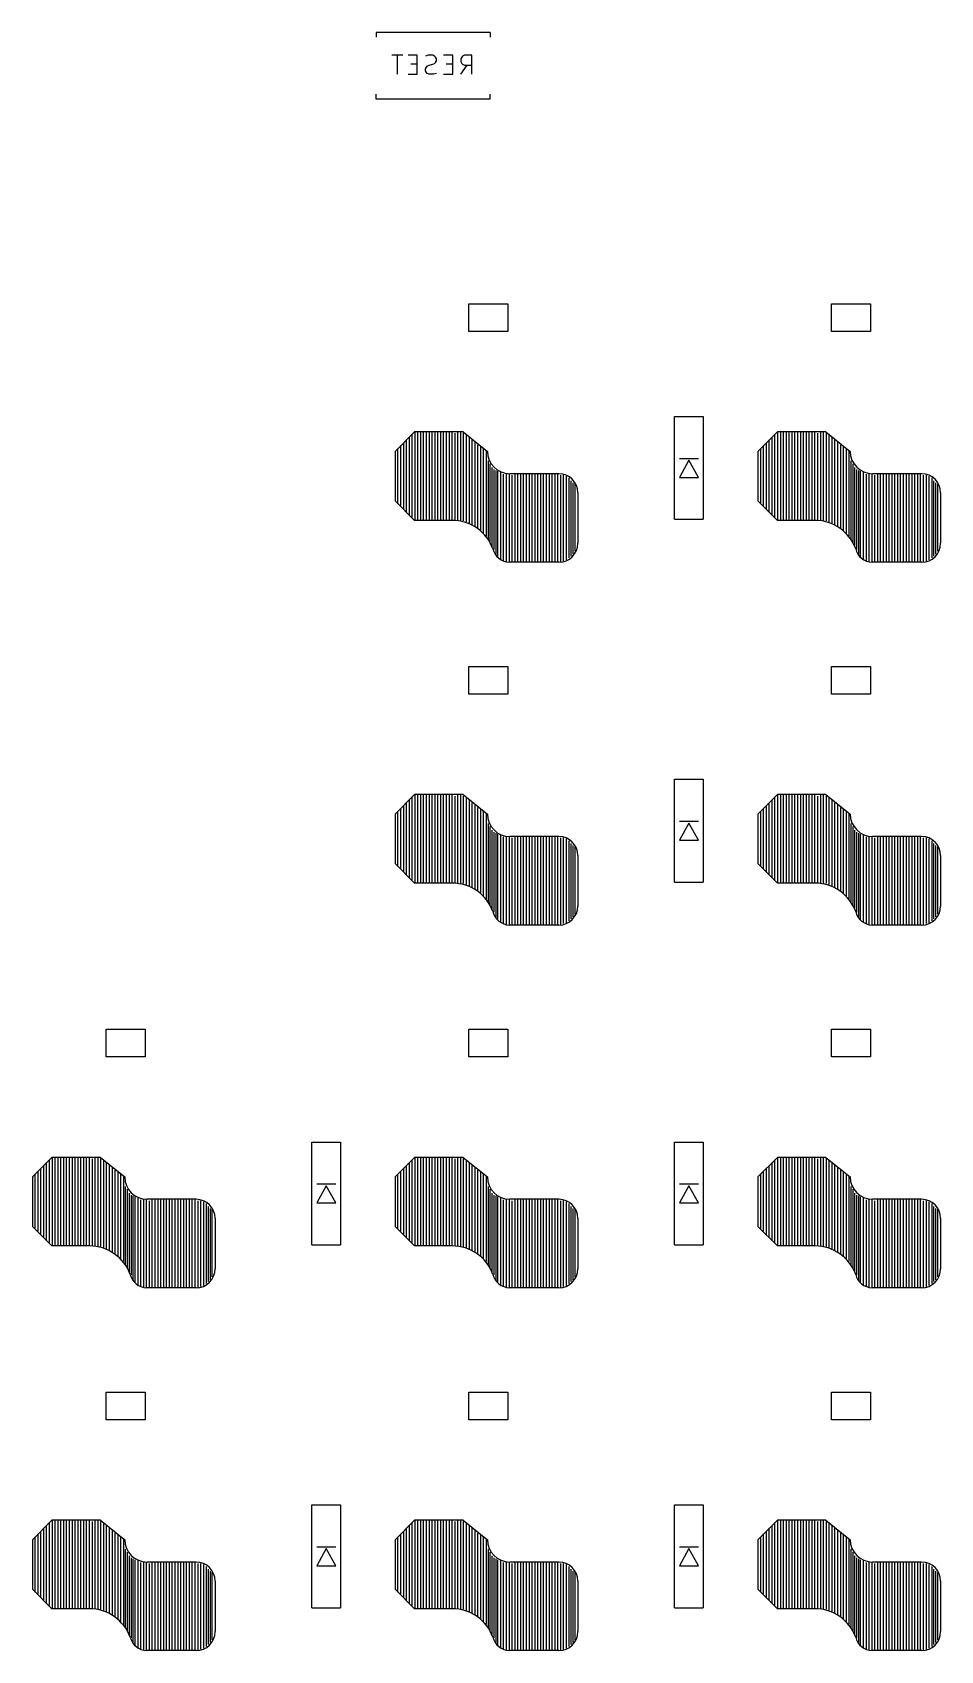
# Model space of a CAD drawing. Extents: x 35 to 239, y -108 to -23.
# Drawn here: x 34.8 to 82.5, y -107.7 to -22.7 of the extents above; entities that cross this region are included whole.
import ezdxf

# ---------------------------------------------------------------- set-up
doc = ezdxf.new("R2010")
doc.units = 0
doc.layers.add('BLACK', color=7, linetype='CONTINUOUS')

msp = doc.modelspace()

# ---------------------------------------------------------------- linework, layer by layer
at = {"layer": 'BLACK', "linetype": 'CONTINUOUS'}
for p, q in [((58.8, -22.7), (52.8, -22.7)), ((52.8, -22.7), (52.8, -22.95)), ((58.8, -22.7), (58.8, -22.95)), ((54.2048, -23.9024), (53.6333, -23.9024)), ((53.919, -24.9024), (53.919, -23.9024)), ((54.9667, -23.9024), (54.4905, -23.9024)), ((54.9667, -24.3786), (54.6333, -24.3786)), ((54.9667, -24.9024), (54.9667, -23.9024)), ((55.5381, -23.9024), (55.3952, -23.95)), ((55.3952, -24.6167), (55.4429, -24.5214)), ((55.3952, -24.7119), (55.3952, -24.6167)), ((55.4429, -24.5214), (55.4905, -24.4738)), ((55.4905, -24.4738), (55.5857, -24.4262)), ((55.7762, -23.9024), (55.5381, -23.9024)), ((55.5857, -24.4262), (55.7762, -24.3786)), ((55.8714, -23.95), (55.7762, -23.9024)), ((55.7762, -24.3786), (55.8714, -24.331)), ((55.919, -23.9976), (55.8714, -23.95)), ((55.8714, -24.331), (55.919, -24.2833)), ((55.9667, -24.0929), (55.919, -23.9976)), ((55.919, -24.2833), (55.9667, -24.1881)), ((55.9667, -24.1881), (55.9667, -24.0929)), ((56.8238, -23.9024), (56.3476, -23.9024)), ((56.8238, -24.3786), (56.4905, -24.3786)), ((56.8238, -24.9024), (56.8238, -23.9024)), ((57.3, -23.9976), (57.2524, -24.0929)), ((57.2524, -24.0929), (57.2524, -24.2357)), ((57.2524, -24.2357), (57.3, -24.331)), ((57.2524, -24.9024), (57.5857, -24.4262)), ((57.3476, -23.95), (57.3, -23.9976)), ((57.3, -24.331), (57.3476, -24.3786)), ((57.4429, -23.9024), (57.3476, -23.95)), ((57.3476, -24.3786), (57.4429, -24.4262)), ((57.8238, -23.9024), (57.4429, -23.9024)), ((57.4429, -24.4262), (57.8238, -24.4262)), ((57.8238, -24.9024), (57.8238, -23.9024)), ((54.4905, -24.9024), (54.9667, -24.9024)), ((55.4429, -24.8071), (55.3952, -24.7119)), ((55.4905, -24.8548), (55.4429, -24.8071)), ((55.5857, -24.9024), (55.4905, -24.8548)), ((55.8238, -24.9024), (55.5857, -24.9024)), ((55.9667, -24.8548), (55.8238, -24.9024)), ((56.3476, -24.9024), (56.8238, -24.9024)), ((52.8, -26.2), (52.8, -25.95)), ((58.8, -26.2), (52.8, -26.2)), ((58.8, -26.2), (58.8, -25.95)), ((57.67, -36.95), (59.72, -36.95)), ((57.67, -38.4), (57.67, -36.95)), ((59.72, -36.95), (59.72, -38.4)), ((76.72, -36.95), (78.77, -36.95)), ((76.72, -38.4), (76.72, -36.95)), ((78.77, -36.95), (78.77, -38.4)), ((59.72, -38.4), (57.67, -38.4)), ((78.77, -38.4), (76.72, -38.4)), ((68.4812, -42.8687), (69.9812, -42.8687)), ((68.4812, -48.2687), (68.4812, -42.8687)), ((69.9812, -42.8687), (69.9812, -48.2687)), ((53.8, -44.7), (54.825, -43.675)), ((54.4, -47.9), (54.4, -44.1)), ((54.55, -48.05), (54.55, -43.95)), ((54.7, -48.15), (54.7, -43.8)), ((57.375, -43.675), (54.825, -43.675)), ((54.85, -48.3), (54.85, -43.7)), ((55, -48.3), (55, -43.7)), ((55.15, -48.3), (55.15, -43.7)), ((55.3, -48.3), (55.3, -43.7)), ((55.45, -48.3), (55.45, -43.7)), ((55.6, -48.3), (55.6, -43.7)), ((55.75, -48.3), (55.75, -43.7)), ((55.9, -48.3), (55.9, -43.7)), ((56.05, -48.3), (56.05, -43.7)), ((56.2, -48.3), (56.2, -43.7)), ((56.35, -48.3), (56.35, -43.7)), ((56.5, -48.3), (56.5, -43.7)), ((56.65, -48.3), (56.65, -43.7)), ((56.8, -48.3), (56.8, -43.7)), ((56.95, -48.3), (56.95, -43.75)), ((57.1, -48.35), (57.1, -43.7)), ((57.25, -48.35), (57.25, -43.7)), ((57.375, -43.675), (58.65, -44.7)), ((57.4, -48.35), (57.4, -43.75)), ((57.55, -48.4), (57.55, -43.85)), ((57.7, -48.5), (57.7, -43.95)), ((57.85, -48.55), (57.85, -44.1)), ((72.85, -44.7), (73.875, -43.675)), ((73.45, -47.9), (73.45, -44.1)), ((73.6, -48.05), (73.6, -43.95)), ((73.75, -48.15), (73.75, -43.8)), ((76.425, -43.675), (73.875, -43.675)), ((73.9, -48.3), (73.9, -43.7)), ((74.05, -48.3), (74.05, -43.7)), ((74.2, -48.3), (74.2, -43.7)), ((74.35, -48.3), (74.35, -43.7)), ((74.5, -48.3), (74.5, -43.7)), ((74.65, -48.3), (74.65, -43.7)), ((74.8, -48.3), (74.8, -43.7)), ((74.95, -48.3), (74.95, -43.7)), ((75.1, -48.3), (75.1, -43.7)), ((75.25, -48.3), (75.25, -43.7)), ((75.4, -48.3), (75.4, -43.7)), ((75.55, -48.3), (75.55, -43.7)), ((75.7, -48.3), (75.7, -43.7)), ((75.85, -48.3), (75.85, -43.7)), ((76, -48.3), (76, -43.75)), ((76.15, -48.35), (76.15, -43.7)), ((76.3, -48.35), (76.3, -43.7)), ((76.425, -43.675), (77.7, -44.7)), ((76.45, -48.35), (76.45, -43.75)), ((76.6, -48.4), (76.6, -43.85)), ((76.75, -48.5), (76.75, -43.95)), ((76.9, -48.55), (76.9, -44.1)), ((53.8, -44.7), (53.8, -47.3)), ((53.95, -47.45), (53.95, -44.55)), ((54.1, -47.55), (54.1, -44.4)), ((54.25, -47.75), (54.25, -44.25)), ((58, -48.65), (58, -44.2)), ((58.15, -48.75), (58.15, -44.35)), ((58.3, -48.85), (58.3, -44.45)), ((58.45, -49), (58.45, -44.55)), ((58.6, -49.15), (58.6, -44.7)), ((72.85, -44.7), (72.85, -47.3)), ((73, -47.45), (73, -44.55)), ((73.15, -47.55), (73.15, -44.4)), ((73.3, -47.75), (73.3, -44.25)), ((77.05, -48.65), (77.05, -44.2)), ((77.2, -48.75), (77.2, -44.35)), ((77.35, -48.85), (77.35, -44.45)), ((77.5, -49), (77.5, -44.55)), ((77.65, -49.15), (77.65, -44.7)), ((58.7, -49.35), (58.7, -45.2)), ((58.8, -49.5), (58.8, -45.35)), ((58.9, -49.7), (58.9, -45.55)), ((59, -49.85), (59, -45.65)), ((59.1, -50.1), (59.1, -45.7)), ((59.2, -50.25), (59.2, -45.75)), ((59.35, -50.35), (59.35, -45.8)), ((62.4, -45.875), (59.825, -45.875)), ((68.7312, -45.0687), (69.7312, -45.0687)), ((69.2312, -45.1687), (68.7312, -46.0687)), ((69.7312, -46.0687), (69.2312, -45.1687)), ((77.75, -49.35), (77.75, -45.2)), ((77.85, -49.5), (77.85, -45.35)), ((77.95, -49.7), (77.95, -45.55)), ((78.05, -49.85), (78.05, -45.65)), ((78.15, -50.1), (78.15, -45.7)), ((78.25, -50.25), (78.25, -45.75)), ((78.4, -50.35), (78.4, -45.8)), ((81.45, -45.875), (78.875, -45.875)), ((59.5, -50.45), (59.5, -45.9)), ((59.65, -50.5), (59.65, -45.9)), ((59.8, -50.5), (59.8, -45.9)), ((59.95, -50.5), (59.95, -45.95)), ((60.1, -50.5), (60.1, -45.9)), ((60.25, -50.5), (60.25, -45.9)), ((60.4, -50.5), (60.4, -45.9)), ((60.55, -50.5), (60.55, -45.9)), ((60.7, -50.5), (60.7, -45.9)), ((60.85, -50.5), (60.85, -45.9)), ((61, -50.5), (61, -45.9)), ((61.15, -50.5), (61.15, -45.9)), ((61.3, -50.5), (61.3, -45.9)), ((61.45, -50.5), (61.45, -45.9)), ((61.6, -50.5), (61.6, -45.9)), ((61.75, -50.5), (61.75, -45.9)), ((61.9, -50.5), (61.9, -45.9)), ((62.05, -50.5), (62.05, -45.9)), ((62.2, -50.5), (62.2, -45.9)), ((62.35, -50.5), (62.35, -45.9)), ((62.5, -50.5), (62.5, -45.95)), ((62.65, -50.45), (62.65, -45.95)), ((62.8, -50.4), (62.8, -46)), ((62.95, -50.3), (62.95, -46.1)), ((63.05, -50.2), (63.05, -46.25)), ((63.15, -50.1), (63.15, -46.35)), ((63.25, -49.95), (63.25, -46.4)), ((68.7312, -46.0687), (69.7312, -46.0687)), ((78.55, -50.45), (78.55, -45.9)), ((78.7, -50.5), (78.7, -45.9)), ((78.85, -50.5), (78.85, -45.9)), ((79, -50.5), (79, -45.95)), ((79.15, -50.5), (79.15, -45.9)), ((79.3, -50.5), (79.3, -45.9)), ((79.45, -50.5), (79.45, -45.9)), ((79.6, -50.5), (79.6, -45.9)), ((79.75, -50.5), (79.75, -45.9)), ((79.9, -50.5), (79.9, -45.9)), ((80.05, -50.5), (80.05, -45.9)), ((80.2, -50.5), (80.2, -45.9)), ((80.35, -50.5), (80.35, -45.9)), ((80.5, -50.5), (80.5, -45.9)), ((80.65, -50.5), (80.65, -45.9)), ((80.8, -50.5), (80.8, -45.9)), ((80.95, -50.5), (80.95, -45.9)), ((81.1, -50.5), (81.1, -45.9)), ((81.25, -50.5), (81.25, -45.9)), ((81.4, -50.5), (81.4, -45.9)), ((81.55, -50.5), (81.55, -45.95)), ((81.7, -50.45), (81.7, -45.95)), ((81.85, -50.4), (81.85, -46)), ((82, -50.3), (82, -46.1)), ((82.1, -50.2), (82.1, -46.25)), ((82.2, -50.1), (82.2, -46.35)), ((82.3, -49.95), (82.3, -46.4)), ((53.8, -47.3), (54.825, -48.325)), ((63.4, -46.875), (63.4, -49.525)), ((72.85, -47.3), (73.875, -48.325)), ((82.45, -46.875), (82.45, -49.525)), ((56.8, -48.325), (54.825, -48.325)), ((68.4812, -48.2687), (69.9812, -48.2687)), ((75.85, -48.325), (73.875, -48.325)), ((62.4, -50.525), (59.8, -50.525)), ((81.45, -50.525), (78.85, -50.525)), ((57.67, -57.45), (57.67, -56)), ((57.67, -56), (59.72, -56)), ((59.72, -56), (59.72, -57.45)), ((76.72, -56), (78.77, -56)), ((76.72, -57.45), (76.72, -56)), ((78.77, -56), (78.77, -57.45)), ((59.72, -57.45), (57.67, -57.45)), ((78.77, -57.45), (76.72, -57.45)), ((68.4812, -67.3187), (68.4812, -61.9187)), ((68.4812, -61.9187), (69.9812, -61.9187)), ((69.9812, -61.9187), (69.9812, -67.3187)), ((53.8, -63.75), (54.825, -62.725)), ((54.7, -67.2), (54.7, -62.85)), ((57.375, -62.725), (54.825, -62.725)), ((54.85, -67.35), (54.85, -62.75)), ((55, -67.35), (55, -62.75)), ((55.15, -67.35), (55.15, -62.75)), ((55.3, -67.35), (55.3, -62.75)), ((55.45, -67.35), (55.45, -62.75)), ((55.6, -67.35), (55.6, -62.75)), ((55.75, -67.35), (55.75, -62.75)), ((55.9, -67.35), (55.9, -62.75)), ((56.05, -67.35), (56.05, -62.75)), ((56.2, -67.35), (56.2, -62.75)), ((56.35, -67.35), (56.35, -62.75)), ((56.5, -67.35), (56.5, -62.75)), ((56.65, -67.35), (56.65, -62.75)), ((56.8, -67.35), (56.8, -62.75)), ((56.95, -67.35), (56.95, -62.8)), ((57.1, -67.4), (57.1, -62.75)), ((57.25, -67.4), (57.25, -62.75)), ((57.375, -62.725), (58.65, -63.75)), ((57.4, -67.4), (57.4, -62.8)), ((72.85, -63.75), (73.875, -62.725)), ((73.75, -67.2), (73.75, -62.85)), ((76.425, -62.725), (73.875, -62.725)), ((73.9, -67.35), (73.9, -62.75)), ((74.05, -67.35), (74.05, -62.75)), ((74.2, -67.35), (74.2, -62.75)), ((74.35, -67.35), (74.35, -62.75)), ((74.5, -67.35), (74.5, -62.75)), ((74.65, -67.35), (74.65, -62.75)), ((74.8, -67.35), (74.8, -62.75)), ((74.95, -67.35), (74.95, -62.75)), ((75.1, -67.35), (75.1, -62.75)), ((75.25, -67.35), (75.25, -62.75)), ((75.4, -67.35), (75.4, -62.75)), ((75.55, -67.35), (75.55, -62.75)), ((75.7, -67.35), (75.7, -62.75)), ((75.85, -67.35), (75.85, -62.75)), ((76, -67.35), (76, -62.8)), ((76.15, -67.4), (76.15, -62.75)), ((76.3, -67.4), (76.3, -62.75)), ((76.425, -62.725), (77.7, -63.75)), ((76.45, -67.4), (76.45, -62.8)), ((53.95, -66.5), (53.95, -63.6)), ((54.1, -66.6), (54.1, -63.45)), ((54.25, -66.8), (54.25, -63.3)), ((54.4, -66.95), (54.4, -63.15)), ((54.55, -67.1), (54.55, -63)), ((57.55, -67.45), (57.55, -62.9)), ((57.7, -67.55), (57.7, -63)), ((57.85, -67.6), (57.85, -63.15)), ((58, -67.7), (58, -63.25)), ((58.15, -67.8), (58.15, -63.4)), ((58.3, -67.9), (58.3, -63.5)), ((58.45, -68.05), (58.45, -63.6)), ((73, -66.5), (73, -63.6)), ((73.15, -66.6), (73.15, -63.45)), ((73.3, -66.8), (73.3, -63.3)), ((73.45, -66.95), (73.45, -63.15)), ((73.6, -67.1), (73.6, -63)), ((76.6, -67.45), (76.6, -62.9)), ((76.75, -67.55), (76.75, -63)), ((76.9, -67.6), (76.9, -63.15)), ((77.05, -67.7), (77.05, -63.25)), ((77.2, -67.8), (77.2, -63.4)), ((77.35, -67.9), (77.35, -63.5)), ((77.5, -68.05), (77.5, -63.6)), ((53.8, -63.75), (53.8, -66.35)), ((58.6, -68.2), (58.6, -63.75)), ((58.7, -68.4), (58.7, -64.25)), ((58.8, -68.55), (58.8, -64.4)), ((68.7312, -64.1187), (69.7312, -64.1187)), ((69.2312, -64.2187), (68.7312, -65.1187)), ((69.7312, -65.1187), (69.2312, -64.2187)), ((72.85, -63.75), (72.85, -66.35)), ((77.65, -68.2), (77.65, -63.75)), ((77.75, -68.4), (77.75, -64.25)), ((77.85, -68.55), (77.85, -64.4)), ((58.9, -68.75), (58.9, -64.6)), ((59, -68.9), (59, -64.7)), ((59.1, -69.15), (59.1, -64.75)), ((59.2, -69.3), (59.2, -64.8)), ((59.35, -69.4), (59.35, -64.85)), ((59.5, -69.5), (59.5, -64.95)), ((59.65, -69.55), (59.65, -64.95)), ((59.8, -69.55), (59.8, -64.95)), ((62.4, -64.925), (59.825, -64.925)), ((59.95, -69.55), (59.95, -65)), ((60.1, -69.55), (60.1, -64.95)), ((60.25, -69.55), (60.25, -64.95)), ((60.4, -69.55), (60.4, -64.95)), ((60.55, -69.55), (60.55, -64.95)), ((60.7, -69.55), (60.7, -64.95)), ((60.85, -69.55), (60.85, -64.95)), ((61, -69.55), (61, -64.95)), ((61.15, -69.55), (61.15, -64.95)), ((61.3, -69.55), (61.3, -64.95)), ((61.45, -69.55), (61.45, -64.95)), ((61.6, -69.55), (61.6, -64.95)), ((61.75, -69.55), (61.75, -64.95)), ((61.9, -69.55), (61.9, -64.95)), ((62.05, -69.55), (62.05, -64.95)), ((62.2, -69.55), (62.2, -64.95)), ((62.35, -69.55), (62.35, -64.95)), ((62.5, -69.55), (62.5, -65)), ((62.65, -69.5), (62.65, -65)), ((62.8, -69.45), (62.8, -65.05)), ((62.95, -69.35), (62.95, -65.15)), ((63.05, -69.25), (63.05, -65.3)), ((63.15, -69.15), (63.15, -65.4)), ((68.7312, -65.1187), (69.7312, -65.1187)), ((77.95, -68.75), (77.95, -64.6)), ((78.05, -68.9), (78.05, -64.7)), ((78.15, -69.15), (78.15, -64.75)), ((78.25, -69.3), (78.25, -64.8)), ((78.4, -69.4), (78.4, -64.85)), ((78.55, -69.5), (78.55, -64.95)), ((78.7, -69.55), (78.7, -64.95)), ((78.85, -69.55), (78.85, -64.95)), ((81.45, -64.925), (78.875, -64.925)), ((79, -69.55), (79, -65)), ((79.15, -69.55), (79.15, -64.95)), ((79.3, -69.55), (79.3, -64.95)), ((79.45, -69.55), (79.45, -64.95)), ((79.6, -69.55), (79.6, -64.95)), ((79.75, -69.55), (79.75, -64.95)), ((79.9, -69.55), (79.9, -64.95)), ((80.05, -69.55), (80.05, -64.95)), ((80.2, -69.55), (80.2, -64.95)), ((80.35, -69.55), (80.35, -64.95)), ((80.5, -69.55), (80.5, -64.95)), ((80.65, -69.55), (80.65, -64.95)), ((80.8, -69.55), (80.8, -64.95)), ((80.95, -69.55), (80.95, -64.95)), ((81.1, -69.55), (81.1, -64.95)), ((81.25, -69.55), (81.25, -64.95)), ((81.4, -69.55), (81.4, -64.95)), ((81.55, -69.55), (81.55, -65)), ((81.7, -69.5), (81.7, -65)), ((81.85, -69.45), (81.85, -65.05)), ((82, -69.35), (82, -65.15)), ((82.1, -69.25), (82.1, -65.3)), ((82.2, -69.15), (82.2, -65.4)), ((63.25, -69), (63.25, -65.45)), ((63.4, -65.925), (63.4, -68.575)), ((82.3, -69), (82.3, -65.45)), ((82.45, -65.925), (82.45, -68.575)), ((53.8, -66.35), (54.825, -67.375)), ((72.85, -66.35), (73.875, -67.375)), ((56.8, -67.375), (54.825, -67.375)), ((68.4812, -67.3187), (69.9812, -67.3187)), ((75.85, -67.375), (73.875, -67.375)), ((62.4, -69.575), (59.8, -69.575)), ((81.45, -69.575), (78.85, -69.575)), ((38.62, -76.5), (38.62, -75.05)), ((38.62, -75.05), (40.67, -75.05)), ((40.67, -75.05), (40.67, -76.5)), ((57.67, -75.05), (59.72, -75.05)), ((57.67, -76.5), (57.67, -75.05)), ((59.72, -75.05), (59.72, -76.5)), ((76.72, -76.5), (76.72, -75.05)), ((76.72, -75.05), (78.77, -75.05)), ((78.77, -75.05), (78.77, -76.5)), ((40.67, -76.5), (38.62, -76.5)), ((59.72, -76.5), (57.67, -76.5)), ((78.77, -76.5), (76.72, -76.5)), ((49.4312, -80.9687), (50.9312, -80.9687)), ((49.4312, -86.3687), (49.4312, -80.9687)), ((50.9312, -80.9687), (50.9312, -86.3687)), ((68.4812, -80.9687), (69.9812, -80.9687)), ((68.4812, -86.3687), (68.4812, -80.9687)), ((69.9812, -80.9687), (69.9812, -86.3687)), ((34.75, -82.8), (35.775, -81.775)), ((35.2, -85.85), (35.2, -82.35)), ((35.35, -86), (35.35, -82.2)), ((35.5, -86.15), (35.5, -82.05)), ((35.65, -86.25), (35.65, -81.9)), ((38.325, -81.775), (35.775, -81.775)), ((35.8, -86.4), (35.8, -81.8)), ((35.95, -86.4), (35.95, -81.8)), ((36.1, -86.4), (36.1, -81.8)), ((36.25, -86.4), (36.25, -81.8)), ((36.4, -86.4), (36.4, -81.8)), ((36.55, -86.4), (36.55, -81.8)), ((36.7, -86.4), (36.7, -81.8)), ((36.85, -86.4), (36.85, -81.8)), ((37, -86.4), (37, -81.8)), ((37.15, -86.4), (37.15, -81.8)), ((37.3, -86.4), (37.3, -81.8)), ((37.45, -86.4), (37.45, -81.8)), ((37.6, -86.4), (37.6, -81.8)), ((37.75, -86.4), (37.75, -81.8)), ((37.9, -86.4), (37.9, -81.85)), ((38.05, -86.45), (38.05, -81.8)), ((38.2, -86.45), (38.2, -81.8)), ((38.325, -81.775), (39.6, -82.8)), ((38.35, -86.45), (38.35, -81.85)), ((38.5, -86.5), (38.5, -81.95)), ((38.65, -86.6), (38.65, -82.05)), ((38.8, -86.65), (38.8, -82.2)), ((38.95, -86.75), (38.95, -82.3)), ((53.8, -82.8), (54.825, -81.775)), ((54.25, -85.85), (54.25, -82.35)), ((54.4, -86), (54.4, -82.2)), ((54.55, -86.15), (54.55, -82.05)), ((54.7, -86.25), (54.7, -81.9)), ((57.375, -81.775), (54.825, -81.775)), ((54.85, -86.4), (54.85, -81.8)), ((55, -86.4), (55, -81.8)), ((55.15, -86.4), (55.15, -81.8)), ((55.3, -86.4), (55.3, -81.8)), ((55.45, -86.4), (55.45, -81.8)), ((55.6, -86.4), (55.6, -81.8)), ((55.75, -86.4), (55.75, -81.8)), ((55.9, -86.4), (55.9, -81.8)), ((56.05, -86.4), (56.05, -81.8)), ((56.2, -86.4), (56.2, -81.8)), ((56.35, -86.4), (56.35, -81.8)), ((56.5, -86.4), (56.5, -81.8)), ((56.65, -86.4), (56.65, -81.8)), ((56.8, -86.4), (56.8, -81.8)), ((56.95, -86.4), (56.95, -81.85)), ((57.1, -86.45), (57.1, -81.8)), ((57.25, -86.45), (57.25, -81.8)), ((57.375, -81.775), (58.65, -82.8)), ((57.4, -86.45), (57.4, -81.85)), ((57.55, -86.5), (57.55, -81.95)), ((57.7, -86.6), (57.7, -82.05)), ((57.85, -86.65), (57.85, -82.2)), ((58, -86.75), (58, -82.3)), ((72.85, -82.8), (73.875, -81.775)), ((73.3, -85.85), (73.3, -82.35)), ((73.45, -86), (73.45, -82.2)), ((73.6, -86.15), (73.6, -82.05)), ((73.75, -86.25), (73.75, -81.9)), ((76.425, -81.775), (73.875, -81.775)), ((73.9, -86.4), (73.9, -81.8)), ((74.05, -86.4), (74.05, -81.8)), ((74.2, -86.4), (74.2, -81.8)), ((74.35, -86.4), (74.35, -81.8)), ((74.5, -86.4), (74.5, -81.8)), ((74.65, -86.4), (74.65, -81.8)), ((74.8, -86.4), (74.8, -81.8)), ((74.95, -86.4), (74.95, -81.8)), ((75.1, -86.4), (75.1, -81.8)), ((75.25, -86.4), (75.25, -81.8)), ((75.4, -86.4), (75.4, -81.8)), ((75.55, -86.4), (75.55, -81.8)), ((75.7, -86.4), (75.7, -81.8)), ((75.85, -86.4), (75.85, -81.8)), ((76, -86.4), (76, -81.85)), ((76.15, -86.45), (76.15, -81.8)), ((76.3, -86.45), (76.3, -81.8)), ((76.425, -81.775), (77.7, -82.8)), ((76.45, -86.45), (76.45, -81.85)), ((76.6, -86.5), (76.6, -81.95)), ((76.75, -86.6), (76.75, -82.05)), ((76.9, -86.65), (76.9, -82.2)), ((77.05, -86.75), (77.05, -82.3)), ((34.75, -82.8), (34.75, -85.4)), ((34.9, -85.55), (34.9, -82.65)), ((35.05, -85.65), (35.05, -82.5)), ((39.1, -86.85), (39.1, -82.45)), ((39.25, -86.95), (39.25, -82.55)), ((39.4, -87.1), (39.4, -82.65)), ((39.55, -87.25), (39.55, -82.8)), ((49.6812, -83.1687), (50.6812, -83.1687)), ((50.1812, -83.2687), (49.6812, -84.1687)), ((50.6812, -84.1687), (50.1812, -83.2687)), ((53.8, -82.8), (53.8, -85.4)), ((53.95, -85.55), (53.95, -82.65)), ((54.1, -85.65), (54.1, -82.5)), ((58.15, -86.85), (58.15, -82.45)), ((58.3, -86.95), (58.3, -82.55)), ((58.45, -87.1), (58.45, -82.65)), ((58.6, -87.25), (58.6, -82.8)), ((68.7312, -83.1687), (69.7312, -83.1687)), ((69.2312, -83.2687), (68.7312, -84.1687)), ((69.7312, -84.1687), (69.2312, -83.2687)), ((72.85, -82.8), (72.85, -85.4)), ((73, -85.55), (73, -82.65)), ((73.15, -85.65), (73.15, -82.5)), ((77.2, -86.85), (77.2, -82.45)), ((77.35, -86.95), (77.35, -82.55)), ((77.5, -87.1), (77.5, -82.65)), ((77.65, -87.25), (77.65, -82.8)), ((39.65, -87.45), (39.65, -83.3)), ((39.75, -87.6), (39.75, -83.45)), ((39.85, -87.8), (39.85, -83.65)), ((39.95, -87.95), (39.95, -83.75)), ((40.05, -88.2), (40.05, -83.8)), ((40.15, -88.35), (40.15, -83.85)), ((40.3, -88.45), (40.3, -83.9)), ((40.45, -88.55), (40.45, -84)), ((40.6, -88.6), (40.6, -84)), ((40.75, -88.6), (40.75, -84)), ((43.35, -83.975), (40.775, -83.975)), ((40.9, -88.6), (40.9, -84.05)), ((41.05, -88.6), (41.05, -84)), ((41.2, -88.6), (41.2, -84)), ((41.35, -88.6), (41.35, -84)), ((41.5, -88.6), (41.5, -84)), ((41.65, -88.6), (41.65, -84)), ((41.8, -88.6), (41.8, -84)), ((41.95, -88.6), (41.95, -84)), ((42.1, -88.6), (42.1, -84)), ((42.25, -88.6), (42.25, -84)), ((42.4, -88.6), (42.4, -84)), ((42.55, -88.6), (42.55, -84)), ((42.7, -88.6), (42.7, -84)), ((42.85, -88.6), (42.85, -84)), ((43, -88.6), (43, -84)), ((43.15, -88.6), (43.15, -84)), ((43.3, -88.6), (43.3, -84)), ((43.45, -88.6), (43.45, -84.05)), ((43.6, -88.55), (43.6, -84.05)), ((43.75, -88.5), (43.75, -84.1)), ((58.7, -87.45), (58.7, -83.3)), ((58.8, -87.6), (58.8, -83.45)), ((58.9, -87.8), (58.9, -83.65)), ((59, -87.95), (59, -83.75)), ((59.1, -88.2), (59.1, -83.8)), ((59.2, -88.35), (59.2, -83.85)), ((59.35, -88.45), (59.35, -83.9)), ((59.5, -88.55), (59.5, -84)), ((59.65, -88.6), (59.65, -84)), ((59.8, -88.6), (59.8, -84)), ((62.4, -83.975), (59.825, -83.975)), ((59.95, -88.6), (59.95, -84.05)), ((60.1, -88.6), (60.1, -84)), ((60.25, -88.6), (60.25, -84)), ((60.4, -88.6), (60.4, -84)), ((60.55, -88.6), (60.55, -84)), ((60.7, -88.6), (60.7, -84)), ((60.85, -88.6), (60.85, -84)), ((61, -88.6), (61, -84)), ((61.15, -88.6), (61.15, -84)), ((61.3, -88.6), (61.3, -84)), ((61.45, -88.6), (61.45, -84)), ((61.6, -88.6), (61.6, -84)), ((61.75, -88.6), (61.75, -84)), ((61.9, -88.6), (61.9, -84)), ((62.05, -88.6), (62.05, -84)), ((62.2, -88.6), (62.2, -84)), ((62.35, -88.6), (62.35, -84)), ((62.5, -88.6), (62.5, -84.05)), ((62.65, -88.55), (62.65, -84.05)), ((62.8, -88.5), (62.8, -84.1)), ((77.75, -87.45), (77.75, -83.3)), ((77.85, -87.6), (77.85, -83.45)), ((77.95, -87.8), (77.95, -83.65)), ((78.05, -87.95), (78.05, -83.75)), ((78.15, -88.2), (78.15, -83.8)), ((78.25, -88.35), (78.25, -83.85)), ((78.4, -88.45), (78.4, -83.9)), ((78.55, -88.55), (78.55, -84)), ((78.7, -88.6), (78.7, -84)), ((78.85, -88.6), (78.85, -84)), ((81.45, -83.975), (78.875, -83.975)), ((79, -88.6), (79, -84.05)), ((79.15, -88.6), (79.15, -84)), ((79.3, -88.6), (79.3, -84)), ((79.45, -88.6), (79.45, -84)), ((79.6, -88.6), (79.6, -84)), ((79.75, -88.6), (79.75, -84)), ((79.9, -88.6), (79.9, -84)), ((80.05, -88.6), (80.05, -84)), ((80.2, -88.6), (80.2, -84)), ((80.35, -88.6), (80.35, -84)), ((80.5, -88.6), (80.5, -84)), ((80.65, -88.6), (80.65, -84)), ((80.8, -88.6), (80.8, -84)), ((80.95, -88.6), (80.95, -84)), ((81.1, -88.6), (81.1, -84)), ((81.25, -88.6), (81.25, -84)), ((81.4, -88.6), (81.4, -84)), ((81.55, -88.6), (81.55, -84.05)), ((81.7, -88.55), (81.7, -84.05)), ((81.85, -88.5), (81.85, -84.1)), ((43.9, -88.4), (43.9, -84.2)), ((44, -88.3), (44, -84.35)), ((44.1, -88.2), (44.1, -84.45)), ((44.2, -88.05), (44.2, -84.5)), ((44.35, -84.975), (44.35, -87.625)), ((49.6812, -84.1687), (50.6812, -84.1687)), ((62.95, -88.4), (62.95, -84.2)), ((63.05, -88.3), (63.05, -84.35)), ((63.15, -88.2), (63.15, -84.45)), ((63.25, -88.05), (63.25, -84.5)), ((63.4, -84.975), (63.4, -87.625)), ((68.7312, -84.1687), (69.7312, -84.1687)), ((82, -88.4), (82, -84.2)), ((82.1, -88.3), (82.1, -84.35)), ((82.2, -88.2), (82.2, -84.45)), ((82.3, -88.05), (82.3, -84.5)), ((82.45, -84.975), (82.45, -87.625)), ((34.75, -85.4), (35.775, -86.425)), ((53.8, -85.4), (54.825, -86.425)), ((72.85, -85.4), (73.875, -86.425)), ((37.75, -86.425), (35.775, -86.425)), ((49.4312, -86.3687), (50.9312, -86.3687)), ((56.8, -86.425), (54.825, -86.425)), ((68.4812, -86.3687), (69.9812, -86.3687)), ((75.85, -86.425), (73.875, -86.425)), ((43.35, -88.625), (40.75, -88.625)), ((62.4, -88.625), (59.8, -88.625)), ((81.45, -88.625), (78.85, -88.625)), ((38.62, -94.1), (40.67, -94.1)), ((38.62, -95.55), (38.62, -94.1)), ((40.67, -94.1), (40.67, -95.55)), ((57.67, -95.55), (57.67, -94.1)), ((57.67, -94.1), (59.72, -94.1)), ((59.72, -94.1), (59.72, -95.55)), ((76.72, -95.55), (76.72, -94.1)), ((76.72, -94.1), (78.77, -94.1)), ((78.77, -94.1), (78.77, -95.55)), ((40.67, -95.55), (38.62, -95.55)), ((59.72, -95.55), (57.67, -95.55)), ((78.77, -95.55), (76.72, -95.55)), ((49.4312, -105.419), (49.4312, -100.019)), ((49.4312, -100.019), (50.9312, -100.019)), ((50.9312, -100.019), (50.9312, -105.419)), ((68.4812, -105.419), (68.4812, -100.019)), ((68.4812, -100.019), (69.9812, -100.019)), ((69.9812, -100.019), (69.9812, -105.419)), ((34.75, -101.85), (35.775, -100.825)), ((35.5, -105.2), (35.5, -101.1)), ((35.65, -105.3), (35.65, -100.95)), ((38.325, -100.825), (35.775, -100.825)), ((35.8, -105.45), (35.8, -100.85)), ((35.95, -105.45), (35.95, -100.85)), ((36.1, -105.45), (36.1, -100.85)), ((36.25, -105.45), (36.25, -100.85)), ((36.4, -105.45), (36.4, -100.85)), ((36.55, -105.45), (36.55, -100.85)), ((36.7, -105.45), (36.7, -100.85)), ((36.85, -105.45), (36.85, -100.85)), ((37, -105.45), (37, -100.85)), ((37.15, -105.45), (37.15, -100.85)), ((37.3, -105.45), (37.3, -100.85)), ((37.45, -105.45), (37.45, -100.85)), ((37.6, -105.45), (37.6, -100.85)), ((37.75, -105.45), (37.75, -100.85)), ((37.9, -105.45), (37.9, -100.9)), ((38.05, -105.5), (38.05, -100.85)), ((38.2, -105.5), (38.2, -100.85)), ((38.325, -100.825), (39.6, -101.85)), ((38.35, -105.5), (38.35, -100.9)), ((38.5, -105.55), (38.5, -101)), ((38.65, -105.65), (38.65, -101.1)), ((53.8, -101.85), (54.825, -100.825)), ((54.55, -105.2), (54.55, -101.1)), ((54.7, -105.3), (54.7, -100.95)), ((57.375, -100.825), (54.825, -100.825)), ((54.85, -105.45), (54.85, -100.85)), ((55, -105.45), (55, -100.85)), ((55.15, -105.45), (55.15, -100.85)), ((55.3, -105.45), (55.3, -100.85)), ((55.45, -105.45), (55.45, -100.85)), ((55.6, -105.45), (55.6, -100.85)), ((55.75, -105.45), (55.75, -100.85)), ((55.9, -105.45), (55.9, -100.85)), ((56.05, -105.45), (56.05, -100.85)), ((56.2, -105.45), (56.2, -100.85)), ((56.35, -105.45), (56.35, -100.85)), ((56.5, -105.45), (56.5, -100.85)), ((56.65, -105.45), (56.65, -100.85)), ((56.8, -105.45), (56.8, -100.85)), ((56.95, -105.45), (56.95, -100.9)), ((57.1, -105.5), (57.1, -100.85)), ((57.25, -105.5), (57.25, -100.85)), ((57.375, -100.825), (58.65, -101.85)), ((57.4, -105.5), (57.4, -100.9)), ((57.55, -105.55), (57.55, -101)), ((57.7, -105.65), (57.7, -101.1)), ((72.85, -101.85), (73.875, -100.825)), ((73.6, -105.2), (73.6, -101.1)), ((73.75, -105.3), (73.75, -100.95)), ((76.425, -100.825), (73.875, -100.825)), ((73.9, -105.45), (73.9, -100.85)), ((74.05, -105.45), (74.05, -100.85)), ((74.2, -105.45), (74.2, -100.85)), ((74.35, -105.45), (74.35, -100.85)), ((74.5, -105.45), (74.5, -100.85)), ((74.65, -105.45), (74.65, -100.85)), ((74.8, -105.45), (74.8, -100.85)), ((74.95, -105.45), (74.95, -100.85)), ((75.1, -105.45), (75.1, -100.85)), ((75.25, -105.45), (75.25, -100.85)), ((75.4, -105.45), (75.4, -100.85)), ((75.55, -105.45), (75.55, -100.85)), ((75.7, -105.45), (75.7, -100.85)), ((75.85, -105.45), (75.85, -100.85)), ((76, -105.45), (76, -100.9)), ((76.15, -105.5), (76.15, -100.85)), ((76.3, -105.5), (76.3, -100.85)), ((76.425, -100.825), (77.7, -101.85)), ((76.45, -105.5), (76.45, -100.9)), ((76.6, -105.55), (76.6, -101)), ((76.75, -105.65), (76.75, -101.1)), ((34.75, -101.85), (34.75, -104.45)), ((34.9, -104.6), (34.9, -101.7)), ((35.05, -104.7), (35.05, -101.55)), ((35.2, -104.9), (35.2, -101.4)), ((35.35, -105.05), (35.35, -101.25)), ((38.8, -105.7), (38.8, -101.25)), ((38.95, -105.8), (38.95, -101.35)), ((39.1, -105.9), (39.1, -101.5)), ((39.25, -106), (39.25, -101.6)), ((39.4, -106.15), (39.4, -101.7)), ((39.55, -106.3), (39.55, -101.85)), ((53.8, -101.85), (53.8, -104.45)), ((53.95, -104.6), (53.95, -101.7)), ((54.1, -104.7), (54.1, -101.55)), ((54.25, -104.9), (54.25, -101.4)), ((54.4, -105.05), (54.4, -101.25)), ((57.85, -105.7), (57.85, -101.25)), ((58, -105.8), (58, -101.35)), ((58.15, -105.9), (58.15, -101.5)), ((58.3, -106), (58.3, -101.6)), ((58.45, -106.15), (58.45, -101.7)), ((58.6, -106.3), (58.6, -101.85)), ((72.85, -101.85), (72.85, -104.45)), ((73, -104.6), (73, -101.7)), ((73.15, -104.7), (73.15, -101.55)), ((73.3, -104.9), (73.3, -101.4)), ((73.45, -105.05), (73.45, -101.25)), ((76.9, -105.7), (76.9, -101.25)), ((77.05, -105.8), (77.05, -101.35)), ((77.2, -105.9), (77.2, -101.5)), ((77.35, -106), (77.35, -101.6)), ((77.5, -106.15), (77.5, -101.7)), ((77.65, -106.3), (77.65, -101.85)), ((39.65, -106.5), (39.65, -102.35)), ((39.75, -106.65), (39.75, -102.5)), ((39.85, -106.85), (39.85, -102.7)), ((39.95, -107), (39.95, -102.8)), ((49.6812, -102.219), (50.6812, -102.219)), ((50.1812, -102.319), (49.6812, -103.219)), ((50.6812, -103.219), (50.1812, -102.319)), ((58.7, -106.5), (58.7, -102.35)), ((58.8, -106.65), (58.8, -102.5)), ((58.9, -106.85), (58.9, -102.7)), ((59, -107), (59, -102.8)), ((68.7312, -102.219), (69.7312, -102.219)), ((69.2312, -102.319), (68.7312, -103.219)), ((69.7312, -103.219), (69.2312, -102.319)), ((77.75, -106.5), (77.75, -102.35)), ((77.85, -106.65), (77.85, -102.5)), ((77.95, -106.85), (77.95, -102.7)), ((78.05, -107), (78.05, -102.8)), ((40.05, -107.25), (40.05, -102.85)), ((40.15, -107.4), (40.15, -102.9)), ((40.3, -107.5), (40.3, -102.95)), ((40.45, -107.6), (40.45, -103.05)), ((40.6, -107.65), (40.6, -103.05)), ((40.75, -107.65), (40.75, -103.05)), ((43.35, -103.025), (40.775, -103.025)), ((40.9, -107.65), (40.9, -103.1)), ((41.05, -107.65), (41.05, -103.05)), ((41.2, -107.65), (41.2, -103.05)), ((41.35, -107.65), (41.35, -103.05)), ((41.5, -107.65), (41.5, -103.05)), ((41.65, -107.65), (41.65, -103.05)), ((41.8, -107.65), (41.8, -103.05)), ((41.95, -107.65), (41.95, -103.05)), ((42.1, -107.65), (42.1, -103.05)), ((42.25, -107.65), (42.25, -103.05)), ((42.4, -107.65), (42.4, -103.05)), ((42.55, -107.65), (42.55, -103.05)), ((42.7, -107.65), (42.7, -103.05)), ((42.85, -107.65), (42.85, -103.05)), ((43, -107.65), (43, -103.05)), ((43.15, -107.65), (43.15, -103.05)), ((43.3, -107.65), (43.3, -103.05)), ((43.45, -107.65), (43.45, -103.1)), ((43.6, -107.6), (43.6, -103.1)), ((43.75, -107.55), (43.75, -103.15)), ((43.9, -107.45), (43.9, -103.25)), ((44, -107.35), (44, -103.4)), ((44.1, -107.25), (44.1, -103.5)), ((44.2, -107.1), (44.2, -103.55)), ((49.6812, -103.219), (50.6812, -103.219)), ((59.1, -107.25), (59.1, -102.85)), ((59.2, -107.4), (59.2, -102.9)), ((59.35, -107.5), (59.35, -102.95)), ((59.5, -107.6), (59.5, -103.05)), ((59.65, -107.65), (59.65, -103.05)), ((59.8, -107.65), (59.8, -103.05)), ((62.4, -103.025), (59.825, -103.025)), ((59.95, -107.65), (59.95, -103.1)), ((60.1, -107.65), (60.1, -103.05)), ((60.25, -107.65), (60.25, -103.05)), ((60.4, -107.65), (60.4, -103.05)), ((60.55, -107.65), (60.55, -103.05)), ((60.7, -107.65), (60.7, -103.05)), ((60.85, -107.65), (60.85, -103.05)), ((61, -107.65), (61, -103.05)), ((61.15, -107.65), (61.15, -103.05)), ((61.3, -107.65), (61.3, -103.05)), ((61.45, -107.65), (61.45, -103.05)), ((61.6, -107.65), (61.6, -103.05)), ((61.75, -107.65), (61.75, -103.05)), ((61.9, -107.65), (61.9, -103.05)), ((62.05, -107.65), (62.05, -103.05)), ((62.2, -107.65), (62.2, -103.05)), ((62.35, -107.65), (62.35, -103.05)), ((62.5, -107.65), (62.5, -103.1)), ((62.65, -107.6), (62.65, -103.1)), ((62.8, -107.55), (62.8, -103.15)), ((62.95, -107.45), (62.95, -103.25)), ((63.05, -107.35), (63.05, -103.4)), ((63.15, -107.25), (63.15, -103.5)), ((63.25, -107.1), (63.25, -103.55)), ((68.7312, -103.219), (69.7312, -103.219)), ((78.15, -107.25), (78.15, -102.85)), ((78.25, -107.4), (78.25, -102.9)), ((78.4, -107.5), (78.4, -102.95)), ((78.55, -107.6), (78.55, -103.05)), ((78.7, -107.65), (78.7, -103.05)), ((78.85, -107.65), (78.85, -103.05)), ((81.45, -103.025), (78.875, -103.025)), ((79, -107.65), (79, -103.1)), ((79.15, -107.65), (79.15, -103.05)), ((79.3, -107.65), (79.3, -103.05)), ((79.45, -107.65), (79.45, -103.05)), ((79.6, -107.65), (79.6, -103.05)), ((79.75, -107.65), (79.75, -103.05)), ((79.9, -107.65), (79.9, -103.05)), ((80.05, -107.65), (80.05, -103.05)), ((80.2, -107.65), (80.2, -103.05)), ((80.35, -107.65), (80.35, -103.05)), ((80.5, -107.65), (80.5, -103.05)), ((80.65, -107.65), (80.65, -103.05)), ((80.8, -107.65), (80.8, -103.05)), ((80.95, -107.65), (80.95, -103.05)), ((81.1, -107.65), (81.1, -103.05)), ((81.25, -107.65), (81.25, -103.05)), ((81.4, -107.65), (81.4, -103.05)), ((81.55, -107.65), (81.55, -103.1)), ((81.7, -107.6), (81.7, -103.1)), ((81.85, -107.55), (81.85, -103.15)), ((82, -107.45), (82, -103.25)), ((82.1, -107.35), (82.1, -103.4)), ((82.2, -107.25), (82.2, -103.5)), ((82.3, -107.1), (82.3, -103.55)), ((34.75, -104.45), (35.775, -105.475)), ((44.35, -104.025), (44.35, -106.675)), ((53.8, -104.45), (54.825, -105.475)), ((63.4, -104.025), (63.4, -106.675)), ((72.85, -104.45), (73.875, -105.475)), ((82.45, -104.025), (82.45, -106.675)), ((37.75, -105.475), (35.775, -105.475)), ((49.4312, -105.419), (50.9312, -105.419)), ((56.8, -105.475), (54.825, -105.475)), ((68.4812, -105.419), (69.9812, -105.419)), ((75.85, -105.475), (73.875, -105.475)), ((43.35, -107.675), (40.75, -107.675)), ((62.4, -107.675), (59.8, -107.675)), ((81.45, -107.675), (78.85, -107.675))]:
    msp.add_line(p, q, dxfattribs=at)
at = {"layer": 'BLACK'}
for centre, radius, start, end in [((59.825, -44.7), 1.175, -180, -90), ((78.875, -44.7), 1.175, -180, -90), ((62.4, -46.875), 1, 0, 90), ((81.45, -46.875), 1, 0, 90), ((56.8, -50.6), 2.275, 20, 90), ((75.85, -50.6), 2.275, 20, 90), ((59.8378, -49.5969), 0.9277, -165.964, -92.3968), ((62.4, -49.525), 1, -90, 0), ((78.8878, -49.5969), 0.9277, -165.964, -92.3968), ((81.45, -49.525), 1, -90, 0), ((59.825, -63.75), 1.175, -180, -90), ((78.875, -63.75), 1.175, -180, -90), ((62.4, -65.925), 1, 0, 90), ((81.45, -65.925), 1, 0, 90), ((56.8, -69.65), 2.275, 20, 90), ((75.85, -69.65), 2.275, 20, 90), ((62.4, -68.575), 1, -90, 0), ((81.45, -68.575), 1, -90, 0), ((59.8378, -68.6469), 0.9277, -165.964, -92.3968), ((78.8878, -68.6469), 0.9277, -165.964, -92.3968), ((40.775, -82.8), 1.175, -180, -90), ((59.825, -82.8), 1.175, -180, -90), ((78.875, -82.8), 1.175, -180, -90), ((43.35, -84.975), 1, 0, 90), ((62.4, -84.975), 1, 0, 90), ((81.45, -84.975), 1, 0, 90), ((37.75, -88.7), 2.275, 20, 90), ((56.8, -88.7), 2.275, 20, 90), ((75.85, -88.7), 2.275, 20, 90), ((40.7878, -87.6969), 0.9277, -165.964, -92.3968), ((43.35, -87.625), 1, -90, 0), ((59.8378, -87.6969), 0.9277, -165.964, -92.3968), ((62.4, -87.625), 1, -90, 0), ((78.8878, -87.6969), 0.9277, -165.964, -92.3968), ((81.45, -87.625), 1, -90, 0), ((40.775, -101.85), 1.175, -180, -90), ((59.825, -101.85), 1.175, -180, -90), ((78.875, -101.85), 1.175, -180, -90), ((43.35, -104.025), 1, 0, 90), ((62.4, -104.025), 1, 0, 90), ((81.45, -104.025), 1, 0, 90), ((37.75, -107.75), 2.275, 20, 90), ((56.8, -107.75), 2.275, 20, 90), ((75.85, -107.75), 2.275, 20, 90), ((40.7878, -106.747), 0.9277, -165.964, -92.3968), ((43.35, -106.675), 1, -90, 0), ((59.8378, -106.747), 0.9277, -165.964, -92.3968), ((62.4, -106.675), 1, -90, 0), ((78.8878, -106.747), 0.9277, -165.964, -92.3968), ((81.45, -106.675), 1, -90, 0)]:
    msp.add_arc(centre, radius, start, end, dxfattribs=at)

doc.saveas('drawing.dxf')
